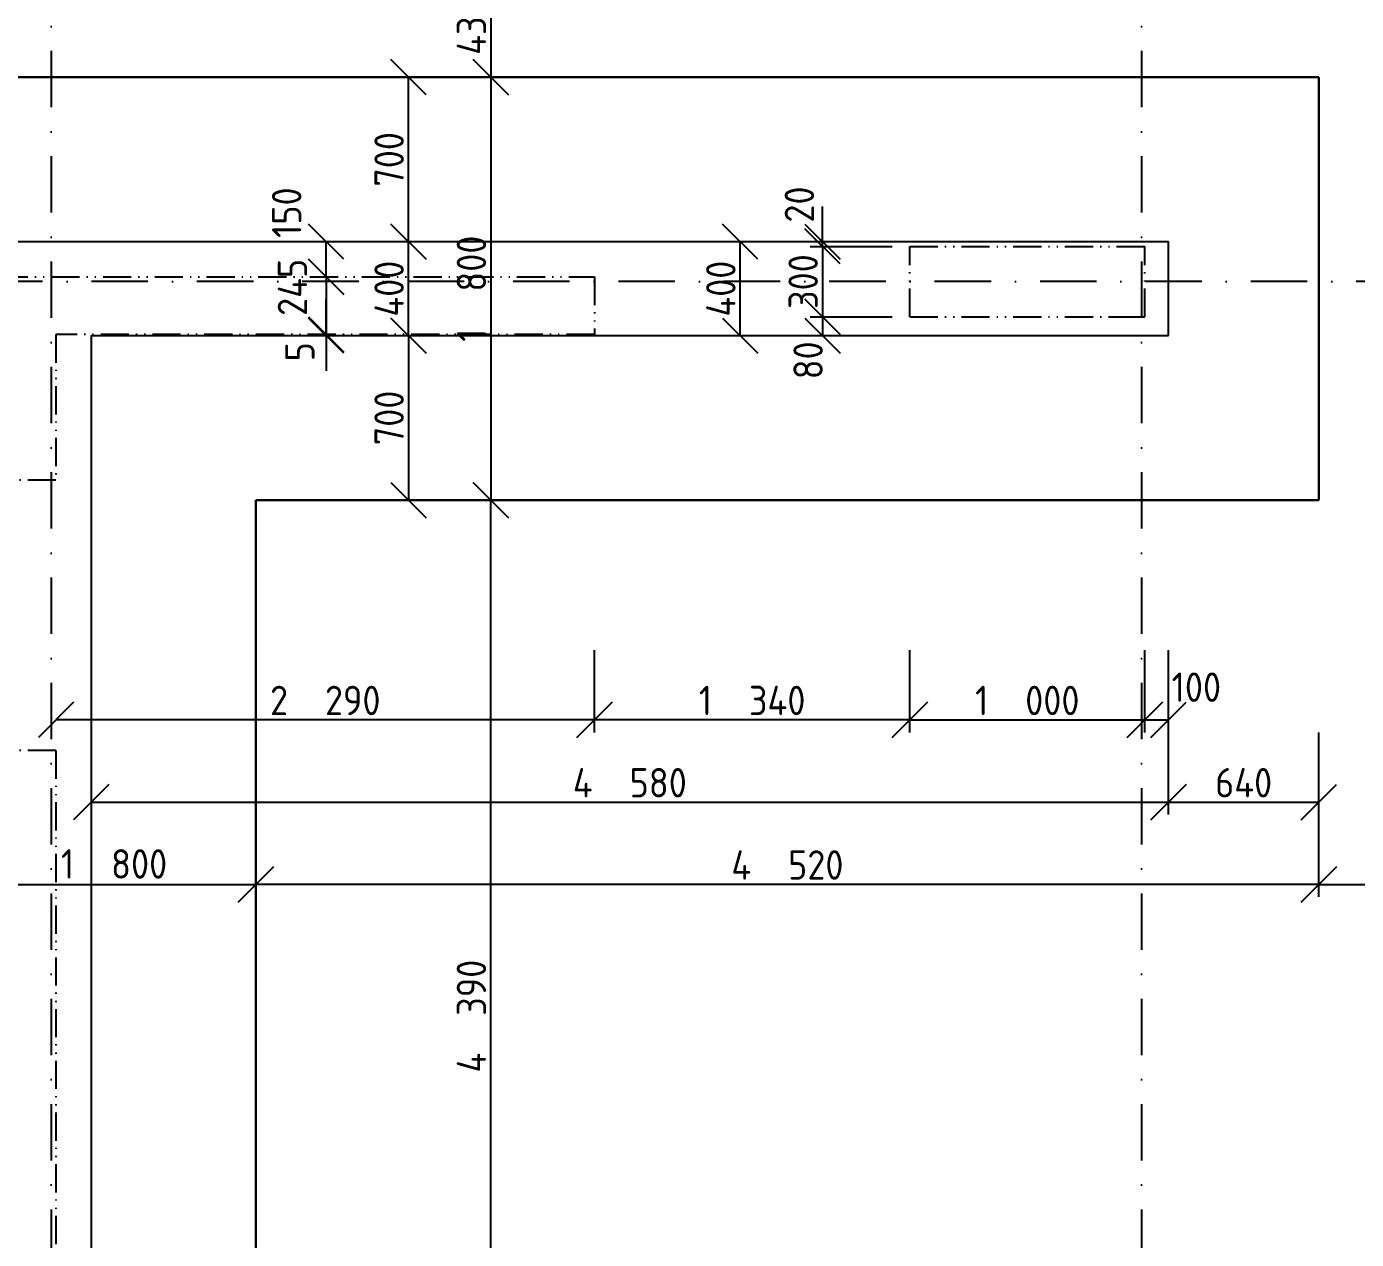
# Model space of a CAD drawing. Extents: x 4511820 to 5180432, y -1526536 to -944957.
# Drawn here: x 5142727 to 5148382, y -1457543 to -1452383 of the extents above; entities that cross this region are included whole.
import ezdxf

# ---------------------------------------------------------------- set-up
doc = ezdxf.new("R2010")
doc.units = 0
doc.header["$MEASUREMENT"] = 0
doc.linetypes.add('ACAD_ISO12W100', pattern=[22, 12, -3, 0.5, -3, 0.5, -3])
doc.linetypes.add('BODKOCIARKOVANA_3', pattern=[5.6, 3, -1.3, 0, -1.3])
doc.layers.get('0').update_dxf_attribs({"linetype": 'CONTINUOUS'})
doc.layers.get('Defpoints').update_dxf_attribs({"color": 61, "linetype": 'CONTINUOUS'})
for name, color, linetype in [('KÓTY', 4, 'CONTINUOUS'), ('MÚRY', 1, 'CONTINUOUS'), ('osi', 253, 'CONTINUOUS'), ('TENKÁ', 7, 'CONTINUOUS')]:
    doc.layers.add(name, color=color, linetype=linetype)
doc.styles.add('STYLE1', font='isocp.shx')
doc.dimstyles.new('STANDARD-50', dxfattribs={"dimtxt": 125, "dimasz": 150, "dimexe": 10, "dimexo": 200, "dimgap": 20, "dimtad": 1, "dimdsep": 46, "dimlunit": 6, "dimtxsty": 'STYLE1', "dimblk1": 'OBLIQUE', "dimblk2": 'OBLIQUE', "dimsah": 1, "dimcen": 2.5, "dimse1": 1, "dimse2": 1, "dimadec": 0, "dimazin": 0, "dimtfac": 1, "dimtmove": 1, "dimatfit": 3, "dimldrblk": 'OBLIQUE', "dimfxl": 1, "dimtolj": 1, "dimtzin": 0, "dimarcsym": 0})

# ---------------------------------------------------------------- blocks, each defined once
blk = doc.blocks.new('_OBLIQUE')
at = {"color": 0, "linetype": 'ByBlock'}
blk.add_line((-0.5, -0.5), (0.5, 0.5), dxfattribs=at)
blk = doc.blocks.new('*D38160')
at = {"layer": 'Defpoints', "color": 0}
for p in [(5144701.5, -1454398), (5146267.5, -1454398), (5146267.5, -1458788)]:
    blk.add_point(p, dxfattribs=at)
at = {"layer": 'KÓTY', "color": 0, "lineweight": -2}
blk.add_line((5144701.5, -1458788), (5144701.5, -1454398), dxfattribs=at)
at = {"layer": 'KÓTY', "color": 0, "linetype": 'ByBlock', "lineweight": -2, "xscale": 150, "yscale": 150, "zscale": 150}
for p, rotation in [((5144701.5, -1454398), 90), ((5144701.5, -1458788), 270)]:
    blk.add_blockref('_OBLIQUE', p, dxfattribs=dict(at, rotation=rotation))
at = {"layer": 'KÓTY', "color": 0, "insert": (5144619, -1456593), "char_height": 125, "attachment_point": 5, "rotation": 90, "style": 'STYLE1'}
blk.add_mtext('\\A1;4ﾠ390', dxfattribs=at)
blk = doc.blocks.new('*D38161')
at = {"layer": 'Defpoints', "color": 0}
for p in [(5148222.5, -1452598), (5144701.5, -1454398), (5148222.5, -1454398)]:
    blk.add_point(p, dxfattribs=at)
at = {"layer": 'KÓTY', "color": 0, "lineweight": -2}
blk.add_line((5144701.5, -1452598), (5144701.5, -1454398), dxfattribs=at)
at = {"layer": 'KÓTY', "color": 0, "linetype": 'ByBlock', "lineweight": -2, "xscale": 150, "yscale": 150, "zscale": 150}
for p, rotation in [((5144701.5, -1452598), 90), ((5144701.5, -1454398), 270)]:
    blk.add_blockref('_OBLIQUE', p, dxfattribs=dict(at, rotation=rotation))
at = {"layer": 'KÓTY', "color": 0, "insert": (5144619, -1453498), "char_height": 125, "attachment_point": 5, "rotation": 90, "style": 'STYLE1'}
blk.add_mtext('\\A1;1ﾠ800', dxfattribs=at)
blk = doc.blocks.new('*D38162')
at = {"layer": 'Defpoints', "color": 0}
for p in [(5144701.5, -1452168), (5144701.5, -1452598), (5144701.5, -1452598)]:
    blk.add_point(p, dxfattribs=at)
at = {"layer": 'KÓTY', "color": 0, "lineweight": -2}
blk.add_line((5144701.5, -1452168), (5144701.5, -1452598), dxfattribs=at)
at = {"layer": 'KÓTY', "color": 0, "linetype": 'ByBlock', "lineweight": -2, "xscale": 150, "yscale": 150, "zscale": 150}
for p, rotation in [((5144701.5, -1452168), 90), ((5144701.5, -1452598), 270)]:
    blk.add_blockref('_OBLIQUE', p, dxfattribs=dict(at, rotation=rotation))
at = {"layer": 'KÓTY', "color": 0, "insert": (5144619, -1452383), "char_height": 125, "attachment_point": 5, "rotation": 90, "style": 'STYLE1'}
blk.add_mtext('\\A1;430', dxfattribs=at)
blk = doc.blocks.new('*D38218')
at = {"layer": 'Defpoints', "color": 0}
for p in [(5143702.5, -1454398), (5148222.5, -1454398), (5143702.5, -1456032.5)]:
    blk.add_point(p, dxfattribs=at)
at = {"layer": 'KÓTY', "color": 0, "lineweight": -2}
blk.add_line((5148222.5, -1456032.5), (5143702.5, -1456032.5), dxfattribs=at)
at = {"layer": 'KÓTY', "color": 0, "linetype": 'ByBlock', "lineweight": -2, "xscale": 150, "yscale": 150, "zscale": 150, "rotation": 180}
blk.add_blockref('_OBLIQUE', (5143702.5, -1456032.5), dxfattribs=at)
at = {"layer": 'KÓTY', "color": 0, "linetype": 'ByBlock', "lineweight": -2, "xscale": 150, "yscale": 150, "zscale": 150}
blk.add_blockref('_OBLIQUE', (5148222.5, -1456032.5), dxfattribs=at)
at = {"layer": 'KÓTY', "color": 0, "insert": (5145962.5, -1455950), "char_height": 125, "attachment_point": 5, "style": 'STYLE1'}
blk.add_mtext('\\A1;4ﾠ520', dxfattribs=at)
blk = doc.blocks.new('*D38219')
at = {"layer": 'Defpoints', "color": 0}
for p in [(5148222.5, -1454398), (5150217.5, -1454398), (5150217.5, -1456032.5)]:
    blk.add_point(p, dxfattribs=at)
at = {"layer": 'KÓTY', "color": 0, "lineweight": -2}
blk.add_line((5148222.5, -1456032.5), (5150217.5, -1456032.5), dxfattribs=at)
at = {"layer": 'KÓTY', "color": 0, "linetype": 'ByBlock', "lineweight": -2, "xscale": 150, "yscale": 150, "zscale": 150, "rotation": 180}
blk.add_blockref('_OBLIQUE', (5148222.5, -1456032.5), dxfattribs=at)
at = {"layer": 'KÓTY', "color": 0, "linetype": 'ByBlock', "lineweight": -2, "xscale": 150, "yscale": 150, "zscale": 150}
blk.add_blockref('_OBLIQUE', (5150217.5, -1456032.5), dxfattribs=at)
at = {"layer": 'KÓTY', "color": 0, "insert": (5149220, -1455950), "char_height": 125, "attachment_point": 5, "style": 'STYLE1'}
blk.add_mtext('\\A1;1ﾠ995', dxfattribs=at)
blk = doc.blocks.new('*D38220')
at = {"layer": 'Defpoints', "color": 0}
for p in [(5141902.5, -1454398), (5143702.5, -1454398), (5143702.5, -1456032.5)]:
    blk.add_point(p, dxfattribs=at)
at = {"layer": 'KÓTY', "color": 0, "lineweight": -2}
blk.add_line((5141902.5, -1456032.5), (5143702.5, -1456032.5), dxfattribs=at)
at = {"layer": 'KÓTY', "color": 0, "linetype": 'ByBlock', "lineweight": -2, "xscale": 150, "yscale": 150, "zscale": 150, "rotation": 180}
blk.add_blockref('_OBLIQUE', (5141902.5, -1456032.5), dxfattribs=at)
at = {"layer": 'KÓTY', "color": 0, "linetype": 'ByBlock', "lineweight": -2, "xscale": 150, "yscale": 150, "zscale": 150}
blk.add_blockref('_OBLIQUE', (5143702.5, -1456032.5), dxfattribs=at)
at = {"layer": 'KÓTY', "color": 0, "insert": (5143099.5, -1455945.5), "char_height": 125, "attachment_point": 5, "style": 'STYLE1'}
blk.add_mtext('\\A1;1ﾠ800', dxfattribs=at)
blk = doc.blocks.new('*D38221')
at = {"layer": 'Defpoints', "color": 0}
for p in [(5147582.5, -1453698), (5148222.5, -1453698), (5148222.5, -1455682.5)]:
    blk.add_point(p, dxfattribs=at)
at = {"layer": 'KÓTY', "color": 0, "lineweight": -2}
blk.add_line((5147582.5, -1455682.5), (5148222.5, -1455682.5), dxfattribs=at)
at = {"layer": 'KÓTY', "color": 0, "linetype": 'ByBlock', "lineweight": -2, "xscale": 150, "yscale": 150, "zscale": 150, "rotation": 180}
blk.add_blockref('_OBLIQUE', (5147582.5, -1455682.5), dxfattribs=at)
at = {"layer": 'KÓTY', "color": 0, "linetype": 'ByBlock', "lineweight": -2, "xscale": 150, "yscale": 150, "zscale": 150}
blk.add_blockref('_OBLIQUE', (5148222.5, -1455682.5), dxfattribs=at)
at = {"layer": 'KÓTY', "color": 0, "insert": (5147902.5, -1455600), "char_height": 125, "attachment_point": 5, "style": 'STYLE1'}
blk.add_mtext('\\A1;640', dxfattribs=at)
blk = doc.blocks.new('*D38222')
at = {"layer": 'Defpoints', "color": 0}
for p in [(5143002.5, -1453698), (5147582.5, -1453698), (5147582.5, -1455682.5)]:
    blk.add_point(p, dxfattribs=at)
at = {"layer": 'KÓTY', "color": 0, "lineweight": -2}
blk.add_line((5143002.5, -1455682.5), (5147582.5, -1455682.5), dxfattribs=at)
at = {"layer": 'KÓTY', "color": 0, "linetype": 'ByBlock', "lineweight": -2, "xscale": 150, "yscale": 150, "zscale": 150, "rotation": 180}
blk.add_blockref('_OBLIQUE', (5143002.5, -1455682.5), dxfattribs=at)
at = {"layer": 'KÓTY', "color": 0, "linetype": 'ByBlock', "lineweight": -2, "xscale": 150, "yscale": 150, "zscale": 150}
blk.add_blockref('_OBLIQUE', (5147582.5, -1455682.5), dxfattribs=at)
at = {"layer": 'KÓTY', "color": 0, "insert": (5145292.5, -1455600), "char_height": 125, "attachment_point": 5, "style": 'STYLE1'}
blk.add_mtext('\\A1;4ﾠ580', dxfattribs=at)
blk = doc.blocks.new('*D38223')
at = {"layer": 'Defpoints', "color": 0}
for p in [(5146482.5, -1453618), (5147482.5, -1453618), (5147482.5, -1455332.5)]:
    blk.add_point(p, dxfattribs=at)
at = {"layer": 'KÓTY', "color": 0, "lineweight": -2}
blk.add_line((5146482.5, -1455332.5), (5147482.5, -1455332.5), dxfattribs=at)
at = {"layer": 'KÓTY', "color": 0, "linetype": 'ByBlock', "lineweight": -2, "xscale": 150, "yscale": 150, "zscale": 150, "rotation": 180}
blk.add_blockref('_OBLIQUE', (5146482.5, -1455332.5), dxfattribs=at)
at = {"layer": 'KÓTY', "color": 0, "linetype": 'ByBlock', "lineweight": -2, "xscale": 150, "yscale": 150, "zscale": 150}
blk.add_blockref('_OBLIQUE', (5147482.5, -1455332.5), dxfattribs=at)
at = {"layer": 'KÓTY', "color": 0, "insert": (5146982.5, -1455250), "char_height": 125, "attachment_point": 5, "style": 'STYLE1'}
blk.add_mtext('\\A1;1ﾠ000', dxfattribs=at)
blk = doc.blocks.new('*D38224')
at = {"layer": 'Defpoints', "color": 0}
for p in [(5147482.5, -1453618), (5147582.5, -1453618), (5147582.5, -1455332.5)]:
    blk.add_point(p, dxfattribs=at)
at = {"layer": 'KÓTY', "color": 0, "lineweight": -2}
blk.add_line((5147482.5, -1455332.5), (5147582.5, -1455332.5), dxfattribs=at)
at = {"layer": 'KÓTY', "color": 0, "linetype": 'ByBlock', "lineweight": -2, "xscale": 150, "yscale": 150, "zscale": 150, "rotation": 180}
blk.add_blockref('_OBLIQUE', (5147482.5, -1455332.5), dxfattribs=at)
at = {"layer": 'KÓTY', "color": 0, "linetype": 'ByBlock', "lineweight": -2, "xscale": 150, "yscale": 150, "zscale": 150}
blk.add_blockref('_OBLIQUE', (5147582.5, -1455332.5), dxfattribs=at)
at = {"layer": 'KÓTY', "color": 0, "insert": (5147701.5, -1455193.5), "char_height": 125, "attachment_point": 5, "style": 'STYLE1'}
blk.add_mtext('\\A1;100', dxfattribs=at)
blk = doc.blocks.new('*D38225')
at = {"layer": 'Defpoints', "color": 0}
for p in [(5145142.5, -1453448), (5146482.5, -1453618), (5145142.5, -1455332.5)]:
    blk.add_point(p, dxfattribs=at)
at = {"layer": 'KÓTY', "color": 0, "lineweight": -2}
blk.add_line((5146482.5, -1455332.5), (5145142.5, -1455332.5), dxfattribs=at)
at = {"layer": 'KÓTY', "color": 0, "linetype": 'ByBlock', "lineweight": -2, "xscale": 150, "yscale": 150, "zscale": 150, "rotation": 180}
blk.add_blockref('_OBLIQUE', (5145142.5, -1455332.5), dxfattribs=at)
at = {"layer": 'KÓTY', "color": 0, "linetype": 'ByBlock', "lineweight": -2, "xscale": 150, "yscale": 150, "zscale": 150}
blk.add_blockref('_OBLIQUE', (5146482.5, -1455332.5), dxfattribs=at)
at = {"layer": 'KÓTY', "color": 0, "insert": (5145812.5, -1455250), "char_height": 125, "attachment_point": 5, "style": 'STYLE1'}
blk.add_mtext('\\A1;1ﾠ340', dxfattribs=at)
blk = doc.blocks.new('*D38226')
at = {"layer": 'Defpoints', "color": 0}
for p in [(5145142.5, -1453570.5), (5142852.5, -1453693), (5142852.5, -1455332.5)]:
    blk.add_point(p, dxfattribs=at)
at = {"layer": 'KÓTY', "color": 0, "lineweight": -2}
blk.add_line((5145142.5, -1455332.5), (5142852.5, -1455332.5), dxfattribs=at)
at = {"layer": 'KÓTY', "color": 0, "linetype": 'ByBlock', "lineweight": -2, "xscale": 150, "yscale": 150, "zscale": 150, "rotation": 180}
blk.add_blockref('_OBLIQUE', (5142852.5, -1455332.5), dxfattribs=at)
at = {"layer": 'KÓTY', "color": 0, "linetype": 'ByBlock', "lineweight": -2, "xscale": 150, "yscale": 150, "zscale": 150}
blk.add_blockref('_OBLIQUE', (5145142.5, -1455332.5), dxfattribs=at)
at = {"layer": 'KÓTY', "color": 0, "insert": (5143997.5, -1455250), "char_height": 125, "attachment_point": 5, "style": 'STYLE1'}
blk.add_mtext('\\A1;2ﾠ290', dxfattribs=at)
blk = doc.blocks.new('*D38234')
at = {"layer": 'Defpoints', "color": 0}
for p in [(5142602.5, -1455463), (5140931.5, -1466408), (5142852.5, -1466408)]:
    blk.add_point(p, dxfattribs=at)
at = {"layer": 'KÓTY', "color": 0, "lineweight": -2}
blk.add_line((5140931.5, -1455463), (5140931.5, -1466408), dxfattribs=at)
at = {"layer": 'KÓTY', "color": 0, "linetype": 'ByBlock', "lineweight": -2, "xscale": 150, "yscale": 150, "zscale": 150}
for p, rotation in [((5140931.5, -1455463), 90), ((5140931.5, -1466408), 270)]:
    blk.add_blockref('_OBLIQUE', p, dxfattribs=dict(at, rotation=rotation))
at = {"layer": 'KÓTY', "color": 0, "insert": (5140849, -1460935.5), "char_height": 125, "attachment_point": 5, "rotation": 90, "style": 'STYLE1'}
blk.add_mtext('\\A1;10ﾠ945', dxfattribs=at)
blk = doc.blocks.new('*D39356')
at = {"layer": 'Defpoints', "color": 0}
for p in [(5144001.5, -1453298), (5144001.5, -1453298), (5144001.5, -1453448)]:
    blk.add_point(p, dxfattribs=at)
at = {"layer": 'KÓTY', "color": 0, "lineweight": -2}
blk.add_line((5144001.5, -1453448), (5144001.5, -1453298), dxfattribs=at)
at = {"layer": 'KÓTY', "color": 0, "linetype": 'ByBlock', "lineweight": -2, "xscale": 150, "yscale": 150, "zscale": 150}
for p, rotation in [((5144001.5, -1453298), 90), ((5144001.5, -1453448), 270)]:
    blk.add_blockref('_OBLIQUE', p, dxfattribs=dict(at, rotation=rotation))
at = {"layer": 'KÓTY', "color": 0, "insert": (5143833.5, -1453174.5), "char_height": 125, "attachment_point": 5, "rotation": 90, "style": 'STYLE1'}
blk.add_mtext('\\A1;150', dxfattribs=at)
blk = doc.blocks.new('*D39357')
at = {"layer": 'Defpoints', "color": 0}
for p in [(5144006.5, -1453448), (5144001.5, -1453693), (5144001.5, -1453693)]:
    blk.add_point(p, dxfattribs=at)
at = {"layer": 'KÓTY', "color": 0, "lineweight": -2}
blk.add_line((5144001.5, -1453448), (5144001.5, -1453693), dxfattribs=at)
at = {"layer": 'KÓTY', "color": 0, "linetype": 'ByBlock', "lineweight": -2, "xscale": 150, "yscale": 150, "zscale": 150}
for p, rotation in [((5144001.5, -1453448), 90), ((5144001.5, -1453693), 270)]:
    blk.add_blockref('_OBLIQUE', p, dxfattribs=dict(at, rotation=rotation))
at = {"layer": 'KÓTY', "color": 0, "insert": (5143858, -1453492.5), "char_height": 125, "attachment_point": 5, "rotation": 90, "style": 'STYLE1'}
blk.add_mtext('\\A1;245', dxfattribs=at)
blk = doc.blocks.new('*D39358')
at = {"layer": 'Defpoints', "color": 0}
for p in [(5144001.5, -1453693), (5144001.5, -1453698), (5144001.5, -1453698)]:
    blk.add_point(p, dxfattribs=at)
at = {"layer": 'KÓTY', "color": 0, "lineweight": -2}
for p, q in [((5144001.5, -1453693), (5144001.5, -1453543)), ((5144001.5, -1453693), (5144001.5, -1453698)), ((5144001.5, -1453698), (5144001.5, -1453848))]:
    blk.add_line(p, q, dxfattribs=at)
at = {"layer": 'KÓTY', "color": 0, "linetype": 'ByBlock', "lineweight": -2, "xscale": 150, "yscale": 150, "zscale": 150}
for p, rotation in [((5144001.5, -1453693), 270), ((5144001.5, -1453698), 90)]:
    blk.add_blockref('_OBLIQUE', p, dxfattribs=dict(at, rotation=rotation))
at = {"layer": 'KÓTY', "color": 0, "insert": (5143889.5, -1453766.5), "char_height": 125, "attachment_point": 5, "rotation": 90, "style": 'STYLE1'}
blk.add_mtext('\\A1;5', dxfattribs=at)
blk = doc.blocks.new('*D39359')
at = {"layer": 'Defpoints', "color": 0}
for p in [(5144351.5, -1453298), (5144351.5, -1453298), (5144351.5, -1453698)]:
    blk.add_point(p, dxfattribs=at)
at = {"layer": 'KÓTY', "color": 0, "lineweight": -2}
blk.add_line((5144351.5, -1453698), (5144351.5, -1453298), dxfattribs=at)
at = {"layer": 'KÓTY', "color": 0, "linetype": 'ByBlock', "lineweight": -2, "xscale": 150, "yscale": 150, "zscale": 150}
for p, rotation in [((5144351.5, -1453298), 90), ((5144351.5, -1453698), 270)]:
    blk.add_blockref('_OBLIQUE', p, dxfattribs=dict(at, rotation=rotation))
at = {"layer": 'KÓTY', "color": 0, "insert": (5144269, -1453498), "char_height": 125, "attachment_point": 5, "rotation": 90, "style": 'STYLE1'}
blk.add_mtext('\\A1;400', dxfattribs=at)
blk = doc.blocks.new('*D39360')
at = {"layer": 'Defpoints', "color": 0}
for p in [(5144351.5, -1452598), (5144351.5, -1452598), (5144351.5, -1453298)]:
    blk.add_point(p, dxfattribs=at)
at = {"layer": 'KÓTY', "color": 0, "lineweight": -2}
blk.add_line((5144351.5, -1453298), (5144351.5, -1452598), dxfattribs=at)
at = {"layer": 'KÓTY', "color": 0, "linetype": 'ByBlock', "lineweight": -2, "xscale": 150, "yscale": 150, "zscale": 150}
for p, rotation in [((5144351.5, -1452598), 90), ((5144351.5, -1453298), 270)]:
    blk.add_blockref('_OBLIQUE', p, dxfattribs=dict(at, rotation=rotation))
at = {"layer": 'KÓTY', "color": 0, "insert": (5144269, -1452948), "char_height": 125, "attachment_point": 5, "rotation": 90, "style": 'STYLE1'}
blk.add_mtext('\\A1;700', dxfattribs=at)
blk = doc.blocks.new('*D39361')
at = {"layer": 'Defpoints', "color": 0}
for p in [(5144351.5, -1453698), (5144351.5, -1454398), (5144351.5, -1454398)]:
    blk.add_point(p, dxfattribs=at)
at = {"layer": 'KÓTY', "color": 0, "lineweight": -2}
blk.add_line((5144351.5, -1453698), (5144351.5, -1454398), dxfattribs=at)
at = {"layer": 'KÓTY', "color": 0, "linetype": 'ByBlock', "lineweight": -2, "xscale": 150, "yscale": 150, "zscale": 150}
for p, rotation in [((5144351.5, -1453698), 90), ((5144351.5, -1454398), 270)]:
    blk.add_blockref('_OBLIQUE', p, dxfattribs=dict(at, rotation=rotation))
at = {"layer": 'KÓTY', "color": 0, "insert": (5144269, -1454048), "char_height": 125, "attachment_point": 5, "rotation": 90, "style": 'STYLE1'}
blk.add_mtext('\\A1;700', dxfattribs=at)
blk = doc.blocks.new('*D39365')
at = {"layer": 'Defpoints', "color": 0}
for p in [(5145762, -1453298), (5145762, -1453298), (5145762, -1453698)]:
    blk.add_point(p, dxfattribs=at)
at = {"layer": 'KÓTY', "color": 0, "lineweight": -2}
blk.add_line((5145762, -1453698), (5145762, -1453298), dxfattribs=at)
at = {"layer": 'KÓTY', "color": 0, "linetype": 'ByBlock', "lineweight": -2, "xscale": 150, "yscale": 150, "zscale": 150}
for p, rotation in [((5145762, -1453298), 90), ((5145762, -1453698), 270)]:
    blk.add_blockref('_OBLIQUE', p, dxfattribs=dict(at, rotation=rotation))
at = {"layer": 'KÓTY', "color": 0, "insert": (5145679.5, -1453498), "char_height": 125, "attachment_point": 5, "rotation": 90, "style": 'STYLE1'}
blk.add_mtext('\\A1;400', dxfattribs=at)
blk = doc.blocks.new('*D39366')
at = {"layer": 'Defpoints', "color": 0}
for p in [(5146112, -1453298), (5146482.5, -1453298), (5146482.5, -1453318)]:
    blk.add_point(p, dxfattribs=at)
at = {"layer": 'KÓTY', "color": 0, "lineweight": -2}
for p, q in [((5146112, -1453298), (5146112, -1453148)), ((5146112, -1453318), (5146112, -1453298)), ((5146112, -1453318), (5146112, -1453468))]:
    blk.add_line(p, q, dxfattribs=at)
at = {"layer": 'KÓTY', "color": 0, "linetype": 'ByBlock', "lineweight": -2, "xscale": 150, "yscale": 150, "zscale": 150}
for p, rotation in [((5146112, -1453298), 270), ((5146112, -1453318), 90)]:
    blk.add_blockref('_OBLIQUE', p, dxfattribs=dict(at, rotation=rotation))
at = {"layer": 'KÓTY', "color": 0, "insert": (5146013.5, -1453140), "char_height": 125, "attachment_point": 5, "rotation": 90, "style": 'STYLE1'}
blk.add_mtext('\\A1;20', dxfattribs=at)
blk = doc.blocks.new('*D39367')
at = {"layer": 'Defpoints', "color": 0}
for p in [(5146482.5, -1453318), (5146112, -1453618), (5146482.5, -1453618)]:
    blk.add_point(p, dxfattribs=at)
at = {"layer": 'KÓTY', "color": 0, "lineweight": -2}
blk.add_line((5146112, -1453318), (5146112, -1453618), dxfattribs=at)
at = {"layer": 'KÓTY', "color": 0, "linetype": 'ByBlock', "lineweight": -2, "xscale": 150, "yscale": 150, "zscale": 150}
for p, rotation in [((5146112, -1453318), 90), ((5146112, -1453618), 270)]:
    blk.add_blockref('_OBLIQUE', p, dxfattribs=dict(at, rotation=rotation))
at = {"layer": 'KÓTY', "color": 0, "insert": (5146029.5, -1453468), "char_height": 125, "attachment_point": 5, "rotation": 90, "style": 'STYLE1'}
blk.add_mtext('\\A1;300', dxfattribs=at)
blk = doc.blocks.new('*D39368')
at = {"layer": 'Defpoints', "color": 0}
for p in [(5146482.5, -1453618), (5146112, -1453698), (5146482.5, -1453698)]:
    blk.add_point(p, dxfattribs=at)
at = {"layer": 'KÓTY', "color": 0, "lineweight": -2}
blk.add_line((5146112, -1453618), (5146112, -1453698), dxfattribs=at)
at = {"layer": 'KÓTY', "color": 0, "linetype": 'ByBlock', "lineweight": -2, "xscale": 150, "yscale": 150, "zscale": 150}
for p, rotation in [((5146112, -1453618), 90), ((5146112, -1453698), 270)]:
    blk.add_blockref('_OBLIQUE', p, dxfattribs=dict(at, rotation=rotation))
at = {"layer": 'KÓTY', "color": 0, "insert": (5146050.5, -1453803), "char_height": 125, "attachment_point": 5, "rotation": 90, "style": 'STYLE1'}
blk.add_mtext('\\A1;80', dxfattribs=at)

msp = doc.modelspace()

# ---------------------------------------------------------------- linework, layer by layer
at = {"layer": 'KÓTY'}
for p, q in [((5146058.597, -1453318), (5146408.597, -1453318)), ((5146058.597, -1453618), (5146408.597, -1453618)), ((5145142.5, -1455385.903), (5145142.5, -1455035.903)), ((5146482.5, -1455385.903), (5146482.5, -1455035.903)), ((5147482.5, -1455385.903), (5147482.5, -1455035.903)), ((5147582.5, -1455385.903), (5147582.5, -1455035.903)), ((5147582.5, -1455735.903), (5147582.5, -1455385.903)), ((5148222.5, -1455735.903), (5148222.5, -1455385.903)), ((5148222.5, -1456085.903), (5148222.5, -1455735.903))]:
    msp.add_line(p, q, dxfattribs=at)
at = {"layer": 'MÚRY', "linetype": 'Continuous', "lineweight": 30}
for p, q in [((5110412.5, -1452598), (5148222.5, -1452598)), ((5148222.5, -1454398), (5148222.5, -1452598)), ((5143702.5, -1454398), (5148222.5, -1454398)), ((5143702.5, -1467812.5), (5143702.5, -1454398))]:
    msp.add_line(p, q, dxfattribs=at)
at = {"layer": 'osi', "linetype": 'BODKOCIARKOVANA_3', "ltscale": 80}
for p, q in [((5142832.5, -1437250.906), (5142832.5, -1469178.809)), ((5147467.5, -1437250.906), (5147467.5, -1469178.809)), ((5158927.164, -1453468), (5092648, -1453468))]:
    msp.add_line(p, q, dxfattribs=at)
at = {"layer": 'TENKÁ', "linetype": 'Continuous', "lineweight": 25}
for p, q in [((5122762.5, -1453298), (5147582.5, -1453298)), ((5147582.5, -1453698), (5147582.5, -1453298)), ((5143002.5, -1453698), (5147582.5, -1453698)), ((5143002.5, -1453698), (5143002.5, -1466408))]:
    msp.add_line(p, q, dxfattribs=at)
at = {"layer": 'TENKÁ', "color": 40, "linetype": 'ACAD_ISO12W100', "ltscale": 10}
for p, q in [((5146482.5, -1453318), (5147482.5, -1453318)), ((5146482.5, -1453618), (5146482.5, -1453318)), ((5147482.5, -1453618), (5147482.5, -1453318)), ((5122812.5, -1453448), (5145142.5, -1453448)), ((5145142.5, -1453448), (5145142.5, -1453693)), ((5146482.5, -1453618), (5147482.5, -1453618)), ((5142852.5, -1453693), (5142852.5, -1454313)), ((5145142.5, -1453693), (5142852.5, -1453693)), ((5142852.5, -1454313), (5142602.5, -1454313)), ((5142852.5, -1455463), (5142602.5, -1455463)), ((5142852.5, -1455463), (5142852.5, -1467812.5))]:
    msp.add_line(p, q, dxfattribs=at)
at = {"layer": 'TENKÁ', "linetype": 'ACAD_ISO12W100', "ltscale": 10}
msp.add_line((5147332.5, -1453618), (5147482.5, -1453618), dxfattribs=at)

# ---------------------------------------------------------------- dimensions: what is measured, and where the dimension line sits
at = {"layer": 'KÓTY'}
for base, p1, p2, picture, middle in [((5144701.5, -1452598), (5144701.5, -1452168), (5144701.5, -1452598), '*D38162', (5144619, -1452383)), ((5144351.5, -1452598), (5144351.5, -1453298), (5144351.5, -1452598), '*D39360', (5144269, -1452948)), ((5144701.5, -1454398), (5148222.5, -1452598), (5148222.5, -1454398), '*D38161', (5144618.957, -1453498)), ((5144351.5, -1453298), (5144351.5, -1453698), (5144351.5, -1453298), '*D39359', (5144269, -1453498)), ((5145762, -1453298), (5145762, -1453698), (5145762, -1453298), '*D39365', (5145679.5, -1453498)), ((5146112, -1453618), (5146482.5, -1453318), (5146482.5, -1453618), '*D39367', (5146029.5, -1453468)), ((5144351.5, -1454398), (5144351.5, -1453698), (5144351.5, -1454398), '*D39361', (5144269, -1454048)), ((5144701.5, -1454398), (5146267.5, -1458788), (5146267.5, -1454398), '*D38160', (5144618.957, -1456593)), ((5140931.5, -1466408), (5142602.5, -1455463), (5142852.5, -1466408), '*D38234', (5140848.957, -1460935.5))]:
    dim = msp.add_linear_dim(base=base, p1=p1, p2=p2, angle=90, dimstyle='STANDARD-50', override={"dimtxsty": 'STYLE1', "dimldrblk": 'OBLIQUE'}, dxfattribs=at)
    dim.commit()
    dim.dimension.update_dxf_attribs({"geometry": picture, "text_midpoint": middle})
for base, p1, p2, picture, middle in [((5144001.5, -1453298), (5144001.5, -1453448), (5144001.5, -1453298), '*D39356', (5143916, -1453174.5)), ((5146112, -1453298), (5146482.5, -1453318), (5146482.5, -1453298), '*D39366', (5146096, -1453140)), ((5144001.5, -1453693), (5144006.5, -1453448), (5144001.5, -1453693), '*D39357', (5143940.5, -1453492.5)), ((5144001.5, -1453698), (5144001.5, -1453693), (5144001.5, -1453698), '*D39358', (5143972, -1453766.5)), ((5146112, -1453698), (5146482.5, -1453618), (5146482.5, -1453698), '*D39368', (5146133, -1453803))]:
    dim = msp.add_linear_dim(base=base, p1=p1, p2=p2, angle=90, dimstyle='STANDARD-50', override={"dimtxsty": 'STYLE1', "dimldrblk": 'OBLIQUE'}, dxfattribs=at)
    dim.commit()
    dim.dimension.update_dxf_attribs({"geometry": picture, "text_midpoint": middle, "dimtype": 160})
for base, p1, p2, picture, middle in [((5145142.5, -1455332.5), (5146482.5, -1453618), (5145142.5, -1453448), '*D38225', (5145812.5, -1455249.957)), ((5142852.5, -1455332.5), (5145142.5, -1453570.5), (5142852.5, -1453693), '*D38226', (5143997.5, -1455249.957)), ((5147482.5, -1455332.5), (5146482.5, -1453618), (5147482.5, -1453618), '*D38223', (5146982.5, -1455249.957)), ((5147582.5, -1455682.5), (5143002.5, -1453698), (5147582.5, -1453698), '*D38222', (5145292.5, -1455599.957)), ((5148222.5, -1455682.5), (5147582.5, -1453698), (5148222.5, -1453698), '*D38221', (5147902.5, -1455600)), ((5143702.5, -1456032.5), (5148222.5, -1454398), (5143702.5, -1454398), '*D38218', (5145962.5, -1455949.957)), ((5150217.5, -1456032.5), (5148222.5, -1454398), (5150217.5, -1454398), '*D38219', (5149220, -1455949.957))]:
    dim = msp.add_linear_dim(base=base, p1=p1, p2=p2, dimstyle='STANDARD-50', override={"dimtxsty": 'STYLE1', "dimldrblk": 'OBLIQUE'}, dxfattribs=at)
    dim.commit()
    dim.dimension.update_dxf_attribs({"geometry": picture, "text_midpoint": middle})
for base, p1, p2, picture, middle in [((5147582.5, -1455332.5), (5147482.5, -1453618), (5147582.5, -1453618), '*D38224', (5147701.5, -1455276)), ((5143702.5, -1456032.5), (5141902.5, -1454398), (5143702.5, -1454398), '*D38220', (5143099.5, -1456028))]:
    dim = msp.add_linear_dim(base=base, p1=p1, p2=p2, dimstyle='STANDARD-50', override={"dimtxsty": 'STYLE1', "dimldrblk": 'OBLIQUE'}, dxfattribs=at)
    dim.commit()
    dim.dimension.update_dxf_attribs({"geometry": picture, "text_midpoint": middle, "dimtype": 160})

doc.saveas('drawing.dxf')
